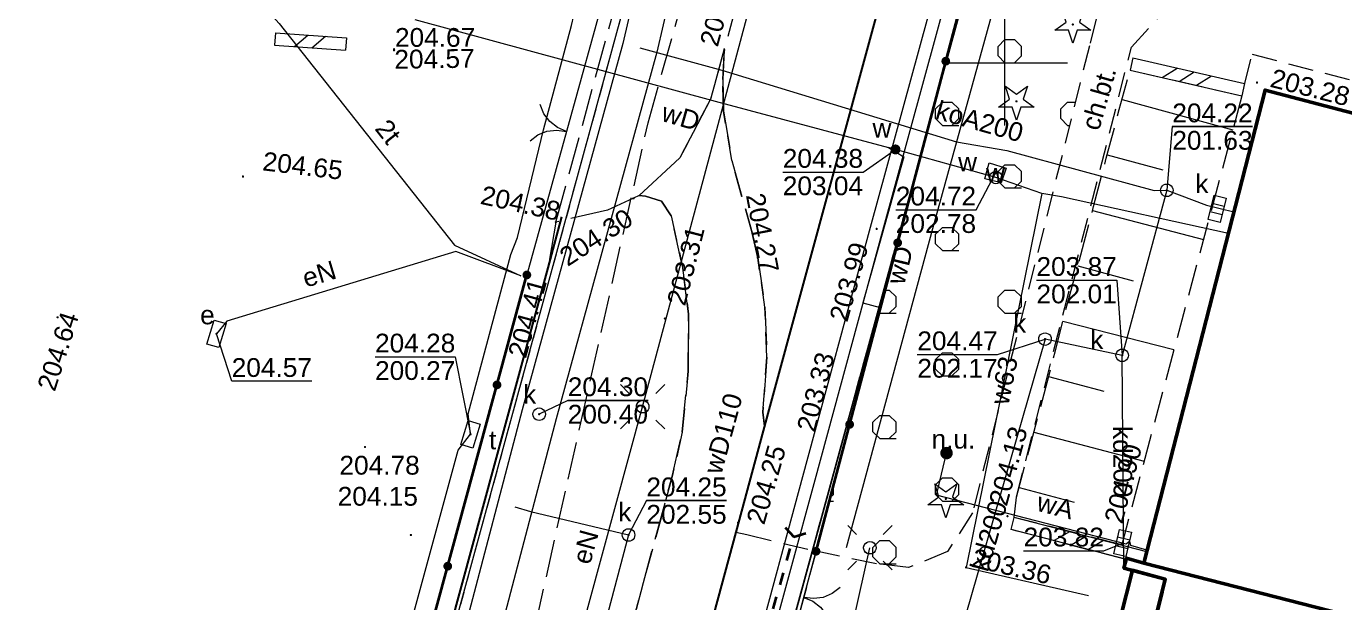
# Model space of a CAD drawing. Extents: x 0 to 7423283, y 0 to 5548300.
# Drawn here: x 7422210.9 to 7422263.6, y 5548228.4 to 5548251.5 of the extents above; entities that cross this region are included whole.
import ezdxf
from ezdxf.enums import TextEntityAlignment as Align

# ---------------------------------------------------------------- set-up
doc = ezdxf.new("R2010")
doc.units = 0
doc.header["$PDSIZE"] = 0.75
for name, pattern in [('PRZER0_8-0_8', [1.6, 0.8, -0.8]), ('PRZER1-1', [2, 1, -1]), ('PRZER2-1', [3, 2, -1]), ('PRZER2_5-1', [3.5, 2.5, -1]), ('PRZER3-1', [4, 3, -1]), ('PRZER4-1', [5, 4, -1])]:
    doc.linetypes.add(name, pattern=pattern)
doc.layers.get('0').update_dxf_attribs({"linetype": 'CONTINUOUS', "lineweight": 13})
for name, color, linetype, lineweight in [('BUBZ02', 7, 'PRZER2_5-1', 18), ('BUIB02_01', 7, 'CONTINUOUS', 18), ('BUIB05_01', 7, 'PRZER1-1', 35), ('EGBC03', 7, 'CONTINUOUS', 18), ('EGBN11', 7, 'PRZER4-1', 50), ('GELULI', 7, 'PRZER3-1', 18), ('GSLKOC', 7, 'CONTINUOUS', 18), ('KTCR02', 7, 'PRZER2-1', 18), ('KTCR02_O', 7, 'PRZER2-1', 18), ('KTCR04', 7, 'PRZER2-1', 18), ('KTJZ01', 7, 'PRZER3-1', 18), ('KTKR01', 7, 'CONTINUOUS', 25), ('KTOK02', 7, 'CONTINUOUS', 18), ('KTOK05_01', 7, 'CONTINUOUS', 35), ('KTPL01', 7, 'PRZER3-1', 18), ('RTPW02', 7, 'CONTINUOUS', 13), ('RTPW02_O', 7, 'CONTINUOUS', 13), ('SUSM', 7, 'CONTINUOUS', 18)]:
    doc.layers.add(name, color=color, linetype=linetype, lineweight=lineweight)
for name, color, linetype, lineweight, true_color in [('BUUD02_01', 7, 'CONTINUOUS', 18, 0x0a0909), ('EGBB01', 7, 'CONTINUOUS', 50, 0x0a0909), ('EGBD03', 7, 'CONTINUOUS', 18, 0x008000), ('EGBU01', 7, 'PRZER1-1', 18, 0x008000), ('OBOP01', 7, 'CONTINUOUS', 18, 0x008000), ('OBOP05_02', 7, 'CONTINUOUS', 18, 0x0a0909), ('PTRW02_01', 7, 'CONTINUOUS', 18, 0x0a0909), ('PTTL05', 7, 'CONTINUOUS', 18, 0x0a0909), ('SUPE04', 1, 'CONTINUOUS', 18, 0xff0000), ('SUPE04_O', 1, 'CONTINUOUS', 18, 0xff0000), ('SUPK01', 7, 'CONTINUOUS', 18, 0x803300), ('SUPK01_O', 7, 'CONTINUOUS', 18, 0x803300), ('SUPK03', 7, 'CONTINUOUS', 18, 0x803300), ('SUPK03_O', 7, 'CONTINUOUS', 18, 0x803300), ('SUPT01', 7, 'CONTINUOUS', 18, 0xff9100), ('SUPT01_O', 7, 'CONTINUOUS', 18, 0xff9100), ('SUPW03', 5, 'CONTINUOUS', 18, 0x0000ff), ('SUPW03_O', 5, 'CONTINUOUS', 18, 0x0000ff), ('SUUS05', 7, 'CONTINUOUS', 18, 0x0a0909), ('SUUS15', 7, 'CONTINUOUS', 18, 0xff9100), ('SUUS15_18', 5, 'PRZER0_8-0_8', 18, 0x0000ff), ('SUUS15_18_O', 5, 'PRZER0_8-0_8', 18, 0x0000ff), ('SUUS15_O', 7, 'CONTINUOUS', 18, 0xff9100), ('SUUS22', 7, 'CONTINUOUS', 18, 0x0a0909), ('SUUS22_O', 7, 'CONTINUOUS', 18, 0x0a0909), ('SUXX_01', 7, 'CONTINUOUS', 18, 0x0a0909)]:
    doc.layers.add(name, color=color, linetype=linetype, lineweight=lineweight, true_color=true_color)
for name, color, linetype, true_color in [('GUPWUB', 7, 'CONTINUOUS', 0x0a0909), ('SUPS01_02', 7, 'CONTINUOUS', 0xd200d2), ('SUPS01_02_O', 7, 'CONTINUOUS', 0xd200d2), ('SUPS01_03', 1, 'CONTINUOUS', 0xff0000), ('SUPS01_03_O', 1, 'CONTINUOUS', 0xff0000), ('SUPS01_05', 7, 'CONTINUOUS', 0x803300), ('SUPS01_05_O', 7, 'CONTINUOUS', 0x803300), ('SUPS01_07', 7, 'CONTINUOUS', 0xff9100), ('SUPS01_07_O', 7, 'CONTINUOUS', 0xff9100), ('SUPS01_08', 5, 'CONTINUOUS', 0x0000ff), ('SUPS01_08_O', 5, 'CONTINUOUS', 0x0000ff), ('SUUS25', 7, 'CONTINUOUS', 0x0a0909), ('SUUS25_O', 7, 'CONTINUOUS', 0x0a0909), ('SUUS30_01', 7, 'CONTINUOUS', 0x0a0909), ('SUUS30_01_O', 7, 'CONTINUOUS', 0x0a0909)]:
    doc.layers.add(name, color=color, linetype=linetype, true_color=true_color)
doc.styles.add('GEO-INFO', font='Arial')

# ---------------------------------------------------------------- blocks, each defined once
blk = doc.blocks.new('KOLO')
blk.add_hatch(color=0).paths.add_polyline_path([(0, 0.5), (-0.12941, 0.482963), (-0.25, 0.433013), (-0.353553, 0.353553), (-0.433013, 0.25), (-0.482963, 0.12941), (-0.5, 0), (-0.482963, -0.12941), (-0.433013, -0.25), (-0.353553, -0.353553), (-0.25, -0.433013), (-0.12941, -0.482963), (0, -0.5), (0.12941, -0.482963), (0.25, -0.433013), (0.353553, -0.353553), (0.433013, -0.25), (0.482963, -0.12941), (0.5, 0), (0.482963, 0.12941), (0.433013, 0.25), (0.353553, 0.353553), (0.25, 0.433013), (0.12941, 0.482963)])
blk = doc.blocks.new('OKRAG_PELNY')
at = {"color": 0}
blk.add_lwpolyline([(0.5, 0), (0.482963, -0.12941), (0.433013, -0.25), (0.353553, -0.353553), (0.25, -0.433013), (0.12941, -0.482963), (0, -0.5), (-0.12941, -0.482963), (-0.25, -0.433013), (-0.353553, -0.353553), (-0.433013, -0.25), (-0.482963, -0.12941), (-0.5, 0), (-0.482963, 0.12941), (-0.433013, 0.25), (-0.353553, 0.353553), (-0.25, 0.433013), (-0.12941, 0.482963), (0, 0.5), (0.12941, 0.482963), (0.25, 0.433013), (0.353553, 0.353553), (0.433013, 0.25), (0.482963, 0.12941)], close=True, dxfattribs=at)
blk = doc.blocks.new('SUSM01_01')
at = {"color": 0}
for points in [[(-0.353553, 0.353553), (-0.212132, 0.212132)], [(0.353553, 0.353553), (0.212132, 0.212132)], [(-0.353553, -0.353553), (-0.212132, -0.212132)], [(0.353553, -0.353553), (0.212132, -0.212132)]]:
    blk.add_lwpolyline(points, dxfattribs=at)
blk.add_lwpolyline([(0.1, 0), (0.093969, -0.034202), (0.076604, -0.064279), (0.05, -0.086603), (0.025882, -0.096593), (0, -0.1), (-0.025882, -0.096593), (-0.05, -0.086603), (-0.073305, -0.068017), (-0.090097, -0.043388), (-0.098883, -0.014904), (-0.098883, 0.014904), (-0.090097, 0.043388), (-0.073305, 0.068017), (-0.05, 0.086603), (-0.022252, 0.097493), (0.007473, 0.09972), (0.036534, 0.093087), (0.062349, 0.078183), (0.082624, 0.056332), (0.095557, 0.029476)], close=True, dxfattribs=at)
blk = doc.blocks.new('POINT')
at = {"color": 0}
blk.add_point((0, 0), dxfattribs=at)
blk = doc.blocks.new('SPDIP')
blk.add_hatch(color=0).paths.add_polyline_path([(-0.09, 0), (-0.085595, -0.027812), (-0.072812, -0.052901), (-0.052901, -0.072812), (-0.027812, -0.085595), (0, -0.09), (0.027812, -0.085595), (0.052901, -0.072812), (0.072812, -0.052901), (0.085595, -0.027812), (0.09, 0), (0.085595, 0.027812), (0.072812, 0.052901), (0.052901, 0.072812), (0.027812, 0.085595), (0, 0.09), (-0.027812, 0.085595), (-0.052901, 0.072812), (-0.072812, 0.052901), (-0.085595, 0.027812)])
at = {"color": 0}
blk.add_lwpolyline([(0.177062, -0.544942), (-0.463555, -1.426676), (-0.463555, -0.336792), (-1.500096, 0), (-0.463555, 0.336792), (-0.463555, 1.426676), (0.177062, 0.544942), (1.213603, 0.881734), (0.572986, 0), (1.213603, -0.881734)], close=True, dxfattribs=at)
blk = doc.blocks.new('PROSTOKAT2-1_PELNY')
at = {"color": 0}
blk.add_lwpolyline([(1, 0.5), (1, -0.5), (-1, -0.5), (-1, 0.5)], close=True, dxfattribs=at)
blk = doc.blocks.new('SUUS05')
at = {"color": 0}
blk.add_lwpolyline([(0.5, -0.25), (-0.5, -0.25), (-0.5, 0.25), (0.5, 0.25)], close=True, dxfattribs=at)
for points in [[(-0.175, -0.25), (-0.175, 0.25)], [(0.175, -0.25), (0.175, 0.25)]]:
    blk.add_lwpolyline(points, dxfattribs=at)
blk = doc.blocks.new('PION_C')
at = {"color": 0}
blk.add_lwpolyline([(0, 0.5), (0, -0.5)], dxfattribs=at)
blk = doc.blocks.new('BUIB02_01')
at = {"color": 0}
for points in [[(-1.205, -0.5), (-0.205, 0.5)], [(0.205, -0.5), (1.205, 0.5)]]:
    blk.add_lwpolyline(points, dxfattribs=at)
blk = doc.blocks.new('SLBRA')
at = {"color": 0}
for points in [[(0, 0), (-0.068148, -0.517638), (-0.267949, -1), (-0.585786, -1.414214), (-1, -1.732051)], [(1, -1.732051), (0.585786, -1.414214), (0.267949, -1), (0.068148, -0.517638), (0, 0)]]:
    blk.add_lwpolyline(points, dxfattribs=at)
blk = doc.blocks.new('BUUD02_01')
at = {"color": 0}
for points in [[(-1.91, -0.5), (-0.91, 0.5)], [(-0.5, -0.5), (0.5, 0.5)], [(0.91, -0.5), (1.91, 0.5)]]:
    blk.add_lwpolyline(points, dxfattribs=at)
blk = doc.blocks.new('BUIB05_01_2')
at = {"color": 0}
blk.add_lwpolyline([(0.527108, 0.849799), (0, 0), (0.526779, -0.850003)], dxfattribs=at)

msp = doc.modelspace()

# ---------------------------------------------------------------- hatches: boundary and pattern name
at = {"layer": 'PTTL05', "linetype": 'Continuous', "lineweight": 18, "true_color": 0x0a0909}
h = msp.add_hatch(dxfattribs=at)
h.set_pattern_fill('PTTL05', color=18, scale=0.5, style=0)
h.set_pattern_definition([(0, (7420000, 5550000), (2.5, 2.5), [0.6531, -4.3469]), (0, (7420000, 5550000.9237), (2.5, 2.5), [0.3827, -4.6173]), (90, (7419999.7294, 5550000.2706), (-2.5, 2.5), [0.3827, -4.6173]), (90, (7420000.653, 5550000.2706), (-2.5, 2.5), [0.3827, -4.6173]), (45, (7419999.7294, 5550000.653), (-2.5, 2.5), [0.3827, -3.152834]), (45, (7420000.3827, 5550000), (-2.5, 2.5), [0.3827, -3.152834]), (135, (7420000, 5550000), (-2.5, -2.5), [0.3827, -3.152834]), (135, (7420000.653, 5550000.653), (-2.5, -2.5), [0.3827, -3.152834])])
h.paths.add_polyline_path([(7422290.06, 5548268.99), (7422289.99, 5548268.81), (7422269.75, 5548274.47), (7422255.54, 5548278.44), (7422254.8, 5548276.57), (7422250.3, 5548260.11), (7422242.46, 5548230.5), (7422244.87, 5548230), (7422246.15, 5548229.85), (7422247.71, 5548230.49), (7422248.71, 5548232.04), (7422253.37, 5548250.67), (7422253.64, 5548251.75), (7422257.44, 5548255.51), (7422268.88, 5548254.19), (7422269.26, 5548255.54), (7422273.13, 5548254.472), (7422285.78, 5548259.46), (7422287.59, 5548260.72), (7422288.32, 5548262.01), (7422290.41, 5548267.58), (7422290.59, 5548268.45), (7422290.64, 5548268.77)], flags=0)

# ---------------------------------------------------------------- linework, layer by layer
at = {"color": 7, "linetype": 'Continuous', "lineweight": 13, "elevation": 100, "flags": 128}
for points in [[(7422250, 5548247.5), (7422250, 5548252.5)], [(7422247.5, 5548250), (7422252.5, 5548250)]]:
    msp.add_lwpolyline(points, dxfattribs=at)
at = {"layer": 'BUBZ02', "color": 7, "linetype": 'PRZER2_5-1', "lineweight": 18, "ltscale": 0.5, "elevation": 10.14}
for points in [[(7422254.994, 5548249.706), (7422259.46, 5548248.68), (7422254.66, 5548230.76), (7422250.373, 5548231.852)], [(7422250.373, 5548231.852), (7422250.46, 5548232.66), (7422250.98, 5548234.59), (7422251.495, 5548236.529), (7422252.002, 5548238.459), (7422252.498, 5548240.393), (7422253.03, 5548242.33), (7422253.54, 5548244.26), (7422254.047, 5548246.191), (7422254.563, 5548248.129), (7422254.994, 5548249.706)]]:
    msp.add_lwpolyline(points, dxfattribs=at)
at = {"layer": 'BUBZ02', "color": 7, "linetype": 'Continuous', "lineweight": 18, "elevation": 10.14, "flags": 128}
for points in [[(7422254.673, 5548248.531), (7422259.096, 5548247.322)], [(7422254.081, 5548246.321), (7422256.297, 5548245.731)], [(7422253.5, 5548244.108), (7422257.922, 5548242.94)], [(7422252.911, 5548241.897), (7422255.115, 5548241.292)], [(7422252.317, 5548239.688), (7422256.747, 5548238.553)], [(7422251.743, 5548237.473), (7422253.946, 5548236.895)], [(7422251.159, 5548235.261), (7422255.553, 5548234.093)], [(7422250.566, 5548233.052), (7422252.761, 5548232.46)]]:
    msp.add_lwpolyline(points, dxfattribs=at)
at = {"layer": 'BUIB02_01', "color": 7, "linetype": 'Continuous', "lineweight": 18, "elevation": 10.18}
for points in [[(7422220.888, 5548251.199), (7422223.718, 5548250.999)], [(7422220.852, 5548250.701), (7422223.682, 5548250.501)]]:
    msp.add_lwpolyline(points, dxfattribs=at)
at = {"layer": 'BUIB05_01', "color": 7, "linetype": 'PRZER1-1', "lineweight": 35, "ltscale": 0.5, "elevation": 10.18}
msp.add_lwpolyline([(7422240.2, 5548226.28), (7422241.57, 5548231.08)], dxfattribs=at)
at = {"layer": 'BUUD02_01', "color": 18, "linetype": 'Continuous', "lineweight": 18, "true_color": 0x0a0909, "elevation": 10.22}
for points in [[(7422255.106, 5548250.194), (7422259.566, 5548249.174)], [(7422254.994, 5548249.706), (7422259.454, 5548248.686)], [(7422255.657, 5548230.483), (7422250.373, 5548231.852)], [(7422255.532, 5548229.999), (7422250.247, 5548231.368)]]:
    msp.add_lwpolyline(points, dxfattribs=at)
at = {"layer": 'EGBB01', "color": 18, "linetype": 'Continuous', "lineweight": 50, "true_color": 0x0a0909, "elevation": 10.26}
for points in [[(7422266.83, 5548247.22), (7422260.38, 5548248.91), (7422255.54, 5548230.03), (7422269.24, 5548226.51)], [(7422269.24, 5548226.51), (7422255.54, 5548230.03), (7422254.85, 5548230.22), (7422254.75, 5548229.83), (7422256.4, 5548229.38), (7422254.58, 5548222.09), (7422252.92, 5548222.52), (7422252.82, 5548222.13), (7422253.43, 5548221.99), (7422247.8, 5548200.22), (7422261.45, 5548196.79), (7422261.25, 5548196.04), (7422294.91, 5548187.38)]]:
    msp.add_lwpolyline(points, dxfattribs=at)
at = {"layer": 'EGBC03', "color": 7, "linetype": 'Continuous', "lineweight": 18, "elevation": 10.26}
for points in [[(7422266.83, 5548247.22), (7422260.38, 5548248.91), (7422255.54, 5548230.03), (7422269.24, 5548226.51)], [(7422269.24, 5548226.51), (7422255.54, 5548230.03), (7422254.85, 5548230.22), (7422254.75, 5548229.83), (7422256.4, 5548229.38), (7422254.58, 5548222.09), (7422252.92, 5548222.52), (7422252.82, 5548222.13), (7422253.43, 5548221.99), (7422247.8, 5548200.22), (7422261.45, 5548196.79), (7422266.35, 5548214.65)]]:
    msp.add_lwpolyline(points, dxfattribs=at)
at = {"layer": 'EGBD03', "color": 96, "linetype": 'Continuous', "lineweight": 18, "true_color": 0x008000, "elevation": 10.3}
for points in [[(7422242.86, 5548281.77), (7422235.25, 5548253.94), (7422118.87, 5547827.8), (7422117.91, 5547824.68), (7422111.51, 5547801.23), (7422124.29, 5547798.44), (7422126.26, 5547805.84), (7422129.27, 5547817.04), (7422133, 5547830.19), (7422141.62, 5547861.86), (7422158.84, 5547924.97), (7422167.47, 5547956.53), (7422176.11, 5547988.16), (7422184.85, 5548019.75), (7422194.39, 5548053.5), (7422202.12, 5548083.12), (7422210.82, 5548114.83), (7422219.37, 5548146.4), (7422228, 5548178.12), (7422232.19, 5548193.55), (7422240.39, 5548223.47), (7422248.49, 5548253.1), (7422255.35, 5548278.49)], [(7422255.35, 5548278.49), (7422248.49, 5548253.1), (7422240.39, 5548223.47), (7422232.19, 5548193.55), (7422247.5, 5548189.15), (7422282.6, 5548180.41), (7422301.87, 5548175.57), (7422312.62, 5548173.61), (7422317.43, 5548172.74), (7422345.7, 5548248.35), (7422295.99, 5548267.06), (7422289.86, 5548268.36), (7422265.15, 5548275.67)]]:
    msp.add_lwpolyline(points, close=True, dxfattribs=at)
at = {"layer": 'EGBN11', "color": 7, "linetype": 'PRZER4-1', "lineweight": 50, "ltscale": 0.5, "elevation": 10.26}
msp.add_lwpolyline([(7422256.4, 5548229.38), (7422255.09, 5548229.74), (7422253.22, 5548222.44), (7422254.58, 5548222.09)], close=True, dxfattribs=at)
at = {"layer": 'EGBU01', "color": 7, "linetype": 'Continuous', "lineweight": 18, "elevation": 10.17}
for points in [[(7422124.29, 5547798.44), (7422126.26, 5547805.84), (7422129.27, 5547817.04), (7422133, 5547830.19), (7422141.62, 5547861.86), (7422158.84, 5547924.97), (7422167.47, 5547956.53), (7422176.11, 5547988.16), (7422184.85, 5548019.75), (7422194.39, 5548053.5), (7422202.12, 5548083.12), (7422210.82, 5548114.83), (7422219.37, 5548146.4), (7422228, 5548178.12), (7422232.19, 5548193.55), (7422240.39, 5548223.47), (7422248.49, 5548253.1), (7422255.35, 5548278.49), (7422242.86, 5548281.77), (7422235.25, 5548253.94), (7422118.87, 5547827.8), (7422117.91, 5547824.68), (7422111.51, 5547801.23)], [(7422337.27, 5548225.81), (7422345.7, 5548248.35), (7422295.99, 5548267.06), (7422289.86, 5548268.36), (7422265.15, 5548275.67), (7422255.35, 5548278.49), (7422248.49, 5548253.1), (7422240.39, 5548223.47), (7422232.19, 5548193.55), (7422247.5, 5548189.15), (7422282.6, 5548180.41), (7422301.87, 5548175.57), (7422312.62, 5548173.61), (7422317.43, 5548172.74)]]:
    msp.add_lwpolyline(points, close=True, dxfattribs=at)
at = {"layer": 'EGBU01', "color": 96, "linetype": 'PRZER1-1', "lineweight": 18, "ltscale": 0.5, "true_color": 0x008000, "elevation": 10.18}
for points in [[(7422124.29, 5547798.44), (7422126.26, 5547805.84), (7422129.27, 5547817.04), (7422133, 5547830.19), (7422141.62, 5547861.86), (7422158.84, 5547924.97), (7422167.47, 5547956.53), (7422176.11, 5547988.16), (7422184.85, 5548019.75), (7422194.39, 5548053.5), (7422202.12, 5548083.12), (7422210.82, 5548114.83), (7422219.37, 5548146.4), (7422228, 5548178.12), (7422232.19, 5548193.55), (7422240.39, 5548223.47), (7422248.49, 5548253.1), (7422255.35, 5548278.49), (7422242.86, 5548281.77), (7422235.25, 5548253.94), (7422118.87, 5547827.8), (7422117.91, 5547824.68), (7422111.51, 5547801.23)], [(7422337.27, 5548225.81), (7422345.7, 5548248.35), (7422295.99, 5548267.06), (7422289.86, 5548268.36), (7422265.15, 5548275.67), (7422255.35, 5548278.49), (7422248.49, 5548253.1), (7422240.39, 5548223.47), (7422232.19, 5548193.55), (7422247.5, 5548189.15), (7422282.6, 5548180.41), (7422301.87, 5548175.57), (7422312.62, 5548173.61), (7422317.43, 5548172.74)]]:
    msp.add_lwpolyline(points, close=True, dxfattribs=at)
at = {"layer": 'GELULI', "color": 7, "linetype": 'PRZER3-1', "lineweight": 18, "ltscale": 0.5, "elevation": 9.98}
msp.add_lwpolyline([(7422110.71, 5547781.9), (7422183.49, 5548046.2), (7422229.51, 5548219.72), (7422235.76, 5548247.6), (7422245.89, 5548283.76), (7422250.3, 5548295.64)], dxfattribs=at)
at = {"layer": 'GSLKOC', "color": 7, "linetype": 'PRZER2-1', "lineweight": 18, "ltscale": 0.5, "elevation": 10.18}
msp.add_lwpolyline([(7422259.57, 5548249.17), (7422259.87, 5548250.34), (7422267.14, 5548248.45)], dxfattribs=at)
at = {"layer": 'KTCR02', "color": 7, "linetype": 'PRZER2-1', "lineweight": 18, "ltscale": 0.5, "elevation": 10.18}
for points in [[(7422255.859, 5548227.211), (7422256.4, 5548229.38), (7422254.75, 5548229.83), (7422254.836, 5548230.165), (7422250.247, 5548231.368), (7422250.373, 5548231.852), (7422250.46, 5548232.66), (7422255.05, 5548250.63), (7422257.97, 5548253.82)], [(7422253.64, 5548251.75), (7422253.37, 5548250.67), (7422248.71, 5548232.04), (7422247.71, 5548230.49), (7422246.15, 5548229.85), (7422244.87, 5548230), (7422242.46, 5548230.5), (7422241.48, 5548226.82)]]:
    msp.add_lwpolyline(points, dxfattribs=at)
msp.add_lwpolyline([(7422239.7, 5548231.17), (7422242.46, 5548230.5), (7422241.48, 5548226.82), (7422238.38, 5548227.48), (7422238.253, 5548227.519), (7422239.264, 5548231.269)], close=True, dxfattribs=at)
at = {"layer": 'KTCR04', "color": 7, "linetype": 'PRZER2-1', "lineweight": 18, "ltscale": 0.5, "elevation": 10.18}
msp.add_lwpolyline([(7422238.253, 5548227.519), (7422239.264, 5548231.269), (7422240.402, 5548235.491), (7422240.34, 5548236.05), (7422240.5, 5548238.25), (7422240.42, 5548240.24), (7422240.14, 5548242.22), (7422239.91, 5548243.21), (7422239.1, 5548246.1), (7422238.77, 5548248.07), (7422238.74, 5548249.33), (7422238.8, 5548250.52), (7422238.8, 5548250.56), (7422238.25, 5548248.55), (7422237.03, 5548246.21), (7422235.4, 5548244.7), (7422235.65, 5548244.68), (7422236.3, 5548244.47), (7422236.68, 5548243.89), (7422237.12, 5548241.91), (7422237.37, 5548239.97), (7422237.36, 5548237.69), (7422237.12, 5548235.25), (7422236.72, 5548233.48), (7422233.42, 5548221.33)], dxfattribs=at)
at = {"layer": 'KTJZ01', "color": 7, "linetype": 'PRZER3-1', "lineweight": 18, "ltscale": 0.5, "elevation": 10.18}
for points in [[(7422241.96, 5548262.15), (7422238.8, 5548250.56), (7422238.25, 5548248.55), (7422237.03, 5548246.21), (7422235.4, 5548244.7), (7422235.176, 5548244.589), (7422234.14, 5548244.12), (7422232.08, 5548243.64), (7422234.79, 5548253.55)], [(7422222.33, 5548180.53), (7422226.52, 5548195.91), (7422227.37, 5548199.04), (7422230.73, 5548211.45), (7422233.42, 5548221.33), (7422236.72, 5548233.48), (7422237.12, 5548235.25), (7422237.36, 5548237.69), (7422237.37, 5548239.97), (7422237.12, 5548241.91), (7422236.68, 5548243.89), (7422236.3, 5548244.47), (7422235.65, 5548244.68), (7422235.4, 5548244.7), (7422235.176, 5548244.589), (7422234.14, 5548244.12), (7422232.08, 5548243.64), (7422231.76, 5548241.81), (7422226.57, 5548222.73), (7422224.02, 5548213.32), (7422220.65, 5548200.96), (7422219.74, 5548197.61), (7422215.57, 5548182.25)]]:
    msp.add_lwpolyline(points, dxfattribs=at)
at = {"layer": 'KTKR01', "color": 7, "linetype": 'Continuous', "lineweight": 25, "elevation": 10.18}
for points in [[(7422255.54, 5548278.44), (7422254.37, 5548278.76), (7422251.85, 5548277.47), (7422247.23, 5548260.57), (7422240.58, 5548236.15), (7422239.264, 5548231.269), (7422238.253, 5548227.519), (7422233.78, 5548211.2), (7422234.17, 5548211.06), (7422233.98, 5548210.49), (7422233.58, 5548210.6), (7422233.313, 5548209.432), (7422230.39, 5548198.66), (7422229.25, 5548194.43), (7422228.13, 5548190.05), (7422227.03, 5548186.04), (7422224.7, 5548177.47), (7422220.71, 5548163.09), (7422214.57, 5548140.54), (7422212.77, 5548133.9), (7422209.5, 5548121.89)], [(7422232.3, 5548243.85), (7422231.76, 5548241.81), (7422226.57, 5548222.73), (7422224.02, 5548213.32), (7422220.65, 5548200.96), (7422219.74, 5548197.61), (7422215.57, 5548182.25), (7422211.06, 5548165.58), (7422203.98, 5548140.32), (7422203.52, 5548138.52)]]:
    msp.add_lwpolyline(points, dxfattribs=at)
at = {"layer": 'KTOK02', "color": 7, "linetype": 'Continuous', "lineweight": 18, "elevation": 10.18}
for points in [[(7422234.08, 5548252.99), (7422230.92, 5548241.53)], [(7422241.48, 5548226.82), (7422242.46, 5548230.5)]]:
    msp.add_lwpolyline(points, dxfattribs=at)
at = {"layer": 'KTOK05_01', "color": 7, "linetype": 'Continuous', "lineweight": 35, "elevation": 10.18}
for points in [[(7422242.46, 5548230.5), (7422250.3, 5548260.11), (7422254.8, 5548276.57), (7422255.54, 5548278.44), (7422269.75, 5548274.47), (7422289.99, 5548268.81)], [(7422208.79, 5548160.4), (7422214.1, 5548179.68), (7422220.73, 5548204.1), (7422226.05, 5548223.6), (7422230.92, 5548241.53)]]:
    msp.add_lwpolyline(points, dxfattribs=at)
at = {"layer": 'KTPL01', "color": 7, "linetype": 'PRZER3-1', "lineweight": 18, "ltscale": 0.5, "elevation": 10.18}
msp.add_lwpolyline([(7422238.8, 5548250.52), (7422238.74, 5548249.33), (7422238.77, 5548248.07), (7422239.1, 5548246.1), (7422239.91, 5548243.21), (7422240.14, 5548242.22), (7422240.42, 5548240.24), (7422240.5, 5548238.25), (7422240.34, 5548236.05), (7422240.402, 5548235.491), (7422240.58, 5548236.15), (7422247.23, 5548260.57), (7422251.85, 5548277.47), (7422254.26, 5548285.86), (7422252.92, 5548285.78), (7422251.56, 5548285.43), (7422250.19, 5548284.85), (7422248.88, 5548283.86), (7422247.81, 5548282.51), (7422246.94, 5548280.54), (7422241.96, 5548262.15), (7422238.8, 5548250.56)], close=True, dxfattribs=at)
at = {"layer": 'OBOP05_02', "color": 18, "linetype": 'Continuous', "lineweight": 18, "true_color": 0x0a0909, "elevation": 10.1}
msp.add_lwpolyline([(7422261.3, 5548275.85), (7422256.51, 5548276.97), (7422253.38, 5548266.08), (7422247.11, 5548243.37), (7422243.66, 5548230.639)], dxfattribs=at)
at = {"layer": 'PTRW02_01', "color": 18, "linetype": 'Continuous', "lineweight": 18, "true_color": 0x0a0909, "elevation": 10.06}
for points in [[(7422230.998, 5548193.204), (7422233.639, 5548203.095), (7422237.379, 5548216.736), (7422239.999, 5548226.346), (7422241.939, 5548233.486), (7422244.639, 5548243.436), (7422253.799, 5548276.946)], [(7422231.482, 5548193.076), (7422234.121, 5548202.965), (7422237.861, 5548216.604), (7422240.481, 5548226.214), (7422242.421, 5548233.354), (7422245.121, 5548243.304), (7422254.281, 5548276.814)]]:
    msp.add_lwpolyline(points, dxfattribs=at)
at = {"layer": 'PTTL05', "color": 18, "linetype": 'PRZER2-1', "lineweight": 18, "ltscale": 0.5, "true_color": 0x0a0909, "elevation": 10.06}
msp.add_lwpolyline([(7422255.54, 5548278.44), (7422269.75, 5548274.47), (7422289.99, 5548268.81), (7422290.06, 5548268.99), (7422290.64, 5548268.77), (7422290.59, 5548268.45), (7422290.41, 5548267.58), (7422288.32, 5548262.01), (7422287.59, 5548260.72), (7422285.78, 5548259.46), (7422273.13, 5548254.472), (7422269.26, 5548255.54), (7422268.88, 5548254.19), (7422257.44, 5548255.51), (7422253.64, 5548251.75), (7422253.37, 5548250.67), (7422248.71, 5548232.04), (7422247.71, 5548230.49), (7422246.15, 5548229.85), (7422244.87, 5548230), (7422242.46, 5548230.5), (7422250.3, 5548260.11), (7422254.8, 5548276.57)], close=True, dxfattribs=at)
at = {"layer": 'SUPE04', "color": 1, "linetype": 'Continuous', "lineweight": 18, "true_color": 0xff0000, "elevation": 10.18}
for points in [[(7422235.54, 5548236.27), (7422241.63, 5548259.02)], [(7422230.68, 5548241.5), (7422228.09, 5548242.46), (7422218.94, 5548239.69), (7422218.53, 5548239.18)], [(7422230.7, 5548218.52), (7422235.54, 5548236.27)], [(7422251.63, 5548215.03), (7422244.94, 5548216.49), (7422245.24, 5548217.3), (7422246.49, 5548222.43), (7422243.31, 5548224.81), (7422244.61, 5548230.64)]]:
    msp.add_lwpolyline(points, dxfattribs=at)
at = {"layer": 'SUPK01', "color": 36, "linetype": 'Continuous', "lineweight": 18, "true_color": 0x803300, "elevation": 10.18}
for points in [[(7422256.46, 5548244.91), (7422254.68, 5548238.32), (7422251.6, 5548238.97), (7422247.08, 5548223.26), (7422245.88, 5548218.74), (7422245.68, 5548217.94), (7422240.53, 5548211.08), (7422239.07, 5548204.86)], [(7422254.75, 5548229.83), (7422254.68, 5548238.32)], [(7422230.44, 5548232.27), (7422231.07, 5548232.09), (7422234.98, 5548231.15), (7422229.97, 5548212.25), (7422233.92, 5548210.78)]]:
    msp.add_lwpolyline(points, dxfattribs=at)
at = {"layer": 'SUPK03', "color": 36, "linetype": 'Continuous', "lineweight": 18, "true_color": 0x803300, "elevation": 10.18}
for points in [[(7422246.292, 5548298.065), (7422241.14, 5548278.097), (7422236.048, 5548256.349), (7422234.751, 5548250.772), (7422230.734, 5548236.152), (7422224.263, 5548211.548), (7422216.283, 5548181.297), (7422207.711, 5548148.32), (7422205.731, 5548140.139), (7422203.209, 5548130.212), (7422202.408, 5548126.579), (7422201.733, 5548123.827), (7422198.604, 5548112.511), (7422191.462, 5548085.004), (7422178.862, 5548035.476), (7422171.244, 5548006.723), (7422168.863, 5547998.11), (7422166.213, 5547987.726), (7422160.363, 5547965.678), (7422152.372, 5547934.864), (7422141.211, 5547890.999), (7422127.621, 5547835.38), (7422121.72, 5547812.367), (7422117.668, 5547795.07)], [(7422247.648, 5548297.715), (7422242.5, 5548277.763), (7422237.412, 5548256.031), (7422236.109, 5548250.428), (7422232.086, 5548235.788), (7422225.617, 5548211.192), (7422217.637, 5548180.943), (7422209.069, 5548147.98), (7422207.089, 5548139.801), (7422204.571, 5548129.888), (7422203.772, 5548126.261), (7422203.087, 5548123.473), (7422199.956, 5548112.149), (7422192.818, 5548084.656), (7422180.218, 5548035.124), (7422172.596, 5548006.357), (7422170.217, 5547997.75), (7422167.567, 5547987.374), (7422161.717, 5547965.322), (7422153.728, 5547934.516), (7422142.569, 5547890.661), (7422128.979, 5547835.04), (7422123.08, 5547812.033), (7422119.032, 5547794.75)], [(7422235.43, 5548250.6), (7422238.7, 5548249.71), (7422248.07, 5548246.84), (7422250.08, 5548246.5), (7422255.96, 5548244.9), (7422256.46, 5548244.91), (7422258.04, 5548244.32), (7422259.14, 5548244.05)]]:
    msp.add_lwpolyline(points, dxfattribs=at)
at = {"layer": 'SUPS01_03_O', "color": 1, "linetype": 'Continuous', "lineweight": 9, "true_color": 0xff0000, "elevation": 10.8, "flags": 128}
msp.add_lwpolyline([(7422222.343, 5548237.287), (7422219.14, 5548237.287), (7422218.53, 5548239.18)], dxfattribs=at)
at = {"layer": 'SUPS01_05_O', "color": 36, "linetype": 'Continuous', "lineweight": 9, "true_color": 0x803300, "elevation": 10.8, "flags": 128}
for points in [[(7422259.883, 5548247.452), (7422256.68, 5548247.453), (7422256.46, 5548244.91)], [(7422256.68, 5548247.453), (7422259.883, 5548247.452)], [(7422251.26, 5548241.321), (7422254.464, 5548241.321), (7422254.68, 5548238.32)], [(7422251.26, 5548241.321), (7422254.464, 5548241.321)], [(7422246.504, 5548238.353), (7422249.707, 5548238.353), (7422251.6, 5548238.97)], [(7422246.504, 5548238.353), (7422249.707, 5548238.353)], [(7422235.755, 5548236.52), (7422232.552, 5548236.52), (7422231.41, 5548235.97)], [(7422232.552, 5548236.52), (7422235.755, 5548236.52)], [(7422238.893, 5548232.522), (7422235.69, 5548232.522), (7422234.98, 5548231.15)], [(7422235.69, 5548232.522), (7422238.893, 5548232.522)], [(7422250.744, 5548230.521), (7422253.947, 5548230.521), (7422254.7, 5548230.83)]]:
    msp.add_lwpolyline(points, dxfattribs=at)
at = {"layer": 'SUPS01_07_O', "color": 30, "linetype": 'Continuous', "lineweight": 9, "true_color": 0xff9100, "elevation": 10.8, "flags": 128}
for points in [[(7422224.86, 5548238.263), (7422228.063, 5548238.262), (7422228.67, 5548235.17)], [(7422224.86, 5548238.263), (7422228.063, 5548238.262)]]:
    msp.add_lwpolyline(points, dxfattribs=at)
at = {"layer": 'SUPS01_08_O', "color": 5, "linetype": 'Continuous', "lineweight": 9, "true_color": 0x0000ff, "elevation": 10.8, "flags": 128}
for points in [[(7422241.134, 5548245.637), (7422244.337, 5548245.637), (7422245.631, 5548246.54)], [(7422241.134, 5548245.637), (7422244.337, 5548245.637)], [(7422245.645, 5548244.131), (7422248.848, 5548244.131), (7422249.624, 5548245.593)], [(7422245.645, 5548244.131), (7422248.848, 5548244.131)]]:
    msp.add_lwpolyline(points, dxfattribs=at)
at = {"layer": 'SUPT01', "color": 30, "linetype": 'Continuous', "lineweight": 18, "true_color": 0xff9100, "elevation": 10.18}
for points in [[(7422228.67, 5548235.17), (7422228.58, 5548235.99), (7422230.28, 5548242.35), (7422230.55, 5548243.03), (7422231.58, 5548247.33), (7422232.7, 5548251.49), (7422233.45, 5548254.7), (7422233.91, 5548256.06), (7422240.65, 5548280.19)], [(7422220.02, 5548252.69), (7422221.03, 5548251.57), (7422228.03, 5548242.72), (7422230.68, 5548241.5)], [(7422212.75, 5548178.36), (7422213.01, 5548179.07), (7422214.22, 5548183.79), (7422218.11, 5548197.94), (7422218.41, 5548198.72), (7422228.18, 5548234.54), (7422228.67, 5548235.17)]]:
    msp.add_lwpolyline(points, dxfattribs=at)
at = {"layer": 'SUPW03', "color": 5, "linetype": 'Continuous', "lineweight": 18, "true_color": 0x0000ff, "elevation": 10.18}
for points in [[(7422226.45, 5548251.73), (7422238.44, 5548248.47), (7422245.349, 5548246.618)], [(7422245.349, 5548246.618), (7422245.96, 5548246.24), (7422244.33, 5548240.42), (7422245.02, 5548240.23)], [(7422258.92, 5548243.18), (7422252.264, 5548244.648), (7422251.474, 5548244.784), (7422249.638, 5548245.419), (7422245.631, 5548246.54), (7422245.349, 5548246.618)], [(7422251.474, 5548244.784), (7422248.449, 5548229.854), (7422253.337, 5548228.729)], [(7422255.67, 5548230.55), (7422255.03, 5548230.73), (7422254.98, 5548230.9), (7422254.84, 5548230.79), (7422247.27, 5548232.74), (7422247.67, 5548234.42)]]:
    msp.add_lwpolyline(points, dxfattribs=at)
at = {"layer": 'SUUS15_18', "color": 5, "linetype": 'Continuous', "lineweight": 18, "true_color": 0x0000ff, "elevation": 10.23}
msp.add_lwpolyline([(7422249.372, 5548246.006), (7422250.05, 5548245.79), (7422249.856, 5548245.207), (7422249.199, 5548245.361)], close=True, dxfattribs=at)

# ---------------------------------------------------------------- block references
at = {"layer": 'BUIB02_01', "color": 7, "lineweight": 18, "xscale": 0.5, "yscale": 0.5, "rotation": 355.9575492902156}
for name, p in [('PION_C', (7422220.87, 5548250.95, 10.18)), ('BUIB02_01', (7422222.26, 5548250.852, 10.18)), ('PION_C', (7422223.7, 5548250.75, 10.18))]:
    msp.add_blockref(name, p, dxfattribs=at)
at = {"layer": 'BUIB05_01', "color": 7, "lineweight": 35, "xscale": 0.5, "yscale": 0.5, "rotation": 74.07037068450693}
msp.add_blockref('BUIB05_01_2', (7422241.57, 5548231.08, 10.18), dxfattribs=at)
at = {"layer": 'BUUD02_01', "color": 18, "lineweight": 18, "true_color": 0x0a0909, "xscale": 0.5, "yscale": 0.5}
for name, p, rotation in [('PION_C', (7422255.05, 5548249.95, 10.22), 347.1180222040985), ('BUUD02_01', (7422257.256, 5548249.446, 10.22), 347.1180222040985), ('PION_C', (7422259.51, 5548248.93, 10.22), 347.1180222040985), ('PION_C', (7422250.31, 5548231.61, 10.22), 165.4805812480984), ('BUUD02_01', (7422252.952, 5548230.926, 10.22), 165.4805812480984), ('PION_C', (7422255.594, 5548230.241, 10.22), 165.4805812480984)]:
    msp.add_blockref(name, p, dxfattribs=dict(at, rotation=rotation))
at = {"layer": 'GUPWUB', "color": 18, "lineweight": 5, "true_color": 0x0a0909, "rotation": 90}
msp.add_blockref('POINT', (7422249.624, 5548245.593, 10.24), dxfattribs=at)
at = {"layer": 'KTOK02', "color": 7, "lineweight": 18, "xscale": 0.75, "yscale": 0.75}
for p, rotation in [((7422232.5, 5548247.26, 10.18), 254.5842472459565), ((7422241.97, 5548228.66, 10.18), 75.08796570235269)]:
    msp.add_blockref('SLBRA', p, dxfattribs=dict(at, rotation=rotation))
at = {"layer": 'KTOK05_01', "color": 7, "lineweight": 35, "xscale": 0.35, "yscale": 0.35, "rotation": 90}
for p in [(7422247.64, 5548250.064, 10.18), (7422245.72, 5548242.814, 10.18), (7422230.92, 5548241.53, 10.18), (7422229.728, 5548237.142, 10.18), (7422243.801, 5548235.564, 10.18), (7422242.46, 5548230.5, 10.18), (7422227.762, 5548229.904, 10.18)]:
    msp.add_blockref('KOLO', p, dxfattribs=at)
at = {"layer": 'OBOP01', "color": 96, "lineweight": 18, "true_color": 0x008000, "xscale": 0.5, "yscale": 0.5, "rotation": 90}
for p in [(7422252.71, 5548251.53, 10.12), (7422250.46, 5548248.46, 10.12), (7422247.64, 5548232.59, 10.12)]:
    msp.add_blockref('SPDIP', p, dxfattribs=at)
at = {"layer": 'RTPW02', "color": 7, "lineweight": 13, "xscale": 0.09, "yscale": 0.09, "rotation": 90}
for p in [(7422225.62, 5548250.54, 10.2), (7422238.8, 5548250.515, 10.2), (7422225.62, 5548250.5, 10.2), (7422260.06, 5548249.21, 10.2), (7422219.59, 5548245.46, 10.2), (7422235.176, 5548244.589, 10.2), (7422232.08, 5548243.64, 10.2), (7422244.88, 5548243.371, 10.2), (7422240.135, 5548242.22, 10.2), (7422230.92, 5548241.53, 10.2), (7422212.19, 5548239.84, 10.2), (7422224.46, 5548234.66, 10.2), (7422239.35, 5548231.64, 10.2), (7422250.1, 5548231.9, 10.2), (7422226.29, 5548231.15, 10.2), (7422254.92, 5548230.7, 10.2)]:
    msp.add_blockref('KOLO', p, dxfattribs=at)
at = {"layer": 'SUPS01_02', "color": 212, "lineweight": 5, "true_color": 0xd200d2, "xscale": 0.09, "yscale": 0.09, "rotation": 90}
for p in [(7422236.43, 5548239.79, 10.24), (7422242.44, 5548237.81, 10.24)]:
    msp.add_blockref('KOLO', p, dxfattribs=at)
at = {"layer": 'SUPS01_03', "color": 1, "lineweight": 5, "true_color": 0xff0000, "xscale": 0.09, "yscale": 0.09, "rotation": 90}
msp.add_blockref('KOLO', (7422218.53, 5548239.18, 10.24), dxfattribs=at)
at = {"layer": 'SUPS01_05', "color": 36, "lineweight": 5, "true_color": 0x803300, "xscale": 0.09, "yscale": 0.09, "rotation": 90}
for p in [(7422256.46, 5548244.91, 10.24), (7422251.6, 5548238.97, 10.24), (7422254.68, 5548238.32, 10.24), (7422231.41, 5548235.97, 10.24), (7422234.98, 5548231.15, 10.24), (7422254.7, 5548230.83, 10.24)]:
    msp.add_blockref('KOLO', p, dxfattribs=at)
at = {"layer": 'SUPS01_07', "color": 30, "lineweight": 5, "true_color": 0xff9100, "xscale": 0.09, "yscale": 0.09, "rotation": 90}
msp.add_blockref('KOLO', (7422228.67, 5548235.17, 10.24), dxfattribs=at)
at = {"layer": 'SUPS01_08', "color": 5, "lineweight": 5, "true_color": 0x0000ff, "xscale": 0.09, "yscale": 0.09, "rotation": 90}
for p in [(7422245.631, 5548246.54, 10.24), (7422249.624, 5548245.593, 10.24), (7422248.449, 5548229.854, 10.24)]:
    msp.add_blockref('KOLO', p, dxfattribs=at)
at = {"layer": 'SUSM', "color": 7, "lineweight": 18, "rotation": 90}
for name, p, xscale, yscale in [('SUSM01_01', (7422235.54, 5548236.27, 10.24), 2.5, 2.5), ('OKRAG_PELNY', (7422235.54, 5548236.27, 10.24), 0.5, 0.5), ('SUSM01_01', (7422244.61, 5548230.64, 10.24), 2.5, 2.5), ('OKRAG_PELNY', (7422244.61, 5548230.64, 10.24), 0.5, 0.5)]:
    msp.add_blockref(name, p, dxfattribs=dict(at, xscale=xscale, yscale=yscale))
at = {"layer": 'SUUS05', "color": 18, "lineweight": 18, "true_color": 0x0a0909}
for p, rotation in [((7422258.47, 5548244.17, 10.24), 256.391700031163), ((7422254.7, 5548230.83, 10.24), 77.08197699161661)]:
    msp.add_blockref('SUUS05', p, dxfattribs=dict(at, rotation=rotation))
at = {"layer": 'SUUS15', "color": 36, "lineweight": 18, "true_color": 0x803300, "xscale": 0.5, "yscale": 0.5, "rotation": 90}
for p in [(7422256.46, 5548244.91, 10.24), (7422251.6, 5548238.97, 10.24), (7422254.68, 5548238.32, 10.24), (7422231.41, 5548235.97, 10.24), (7422234.98, 5548231.15, 10.24)]:
    msp.add_blockref('OKRAG_PELNY', p, dxfattribs=at)
at = {"layer": 'SUUS15', "color": 1, "lineweight": 18, "true_color": 0xff0000, "xscale": 0.5, "yscale": 0.5, "rotation": 73.34968415268659}
msp.add_blockref('PROSTOKAT2-1_PELNY', (7422218.53, 5548239.18, 10.24), dxfattribs=at)
at = {"layer": 'SUUS15', "color": 30, "lineweight": 18, "true_color": 0xff9100, "xscale": 0.5, "yscale": 0.5, "rotation": 72.64576485682508}
msp.add_blockref('PROSTOKAT2-1_PELNY', (7422228.67, 5548235.17, 10.24), dxfattribs=at)
at = {"layer": 'SUUS22', "color": 18, "lineweight": 18, "true_color": 0x0a0909, "xscale": 0.5, "yscale": 0.5, "rotation": 90}
msp.add_blockref('OKRAG_PELNY', (7422249.638, 5548245.419, 10.25), dxfattribs=at)
at = {"layer": 'SUUS25', "color": 18, "lineweight": 5, "true_color": 0x0a0909, "xscale": 0.4, "yscale": 0.4, "rotation": 344.994867378671}
msp.add_blockref('KOLO', (7422245.631, 5548246.54, 10.24), dxfattribs=at)
at = {"layer": 'SUUS30_01', "color": 18, "lineweight": 5, "true_color": 0x0a0909, "xscale": 0.5, "yscale": 0.5, "rotation": 90}
msp.add_blockref('KOLO', (7422247.67, 5548234.42, 10.24), dxfattribs=at)
at = {"layer": 'SUXX_01', "color": 18, "lineweight": 18, "true_color": 0x0a0909, "xscale": 0.5, "yscale": 0.5, "rotation": 344.994867378671}
msp.add_blockref('PION_C', (7422245.02, 5548240.23, 10.24), dxfattribs=at)

# ---------------------------------------------------------------- texts
at = {"layer": 'KTCR02_O', "color": 7, "linetype": 'Continuous', "lineweight": 0, "style": 'GEO-INFO'}
msp.add_text('ch.bt.', height=0.75, rotation=73.973, dxfattribs=at).set_placement((7422253.73, 5548248.587, 10.8), align=Align.MIDDLE)
at = {"layer": 'RTPW02_O', "color": 7, "linetype": 'Continuous', "lineweight": 0, "style": 'GEO-INFO'}
for s, rotation, p in [('204.31', 74.814, (7422238.535, 5548250.599, 10.8)), ('204.67', 360, (7422225.655, 5548250.637, 10.8)), ('204.57', 0.7942, (7422225.638, 5548249.762, 10.8)), ('203.28', 345.733, (7422260.54, 5548249.05, 10.8)), ('204.65', 353.1444, (7422220.34, 5548245.71, 10.8)), ('204.38', 347.64, (7422229.024, 5548244.375, 10.8)), ('204.27', 280.7425, (7422239.659, 5548244.715, 10.8)), ('204.30', 33.0705, (7422232.547, 5548241.847, 10.8)), ('203.99', 74.4178, (7422243.705, 5548239.61, 10.8)), ('204.41', 74.6686, (7422230.878, 5548238.166, 10.8)), ('204.64', 72.3207, (7422212.078, 5548236.843, 10.8)), ('204.13', 74.7716, (7422250.07, 5548232.26, 10.8)), ('204.90', 75.5364, (7422254.68, 5548231.56, 10.8)), ('204.78', 359.9998, (7422223.44, 5548233.56, 10.8)), ('204.25', 74.0263, (7422240.39, 5548231.52, 10.8)), ('204.15', 359.9998, (7422223.37, 5548232.32, 10.8))]:
    msp.add_text(s, height=0.75, rotation=rotation, dxfattribs=at).set_placement(p)
at = {"layer": 'SUPE04_O', "color": 1, "linetype": 'Continuous', "lineweight": 0, "true_color": 0xff0000, "style": 'GEO-INFO'}
for rotation, p in [(16.8425, (7422222.1, 5548241.02, 10.8)), (74.7474, (7422233.44, 5548229.93, 10.8))]:
    msp.add_text('eN', height=0.75, rotation=rotation, dxfattribs=at).set_placement(p)
at = {"layer": 'SUPK01_O', "color": 36, "linetype": 'Continuous', "lineweight": 0, "true_color": 0x803300, "style": 'GEO-INFO'}
for rotation, p in [(270.4724, (7422254.715, 5548234.075, 10.8)), (73.9487, (7422249.34, 5548231.115, 10.8))]:
    msp.add_text('kd200', height=0.75, rotation=rotation, dxfattribs=at).set_placement(p, align=Align.MIDDLE)
at = {"layer": 'SUPK03_O', "color": 36, "linetype": 'Continuous', "lineweight": 0, "true_color": 0x803300, "style": 'GEO-INFO'}
msp.add_text('koA200', height=0.75, rotation=344.2911, dxfattribs=at).set_placement((7422247.18, 5548247.78, 10.8))
at = {"layer": 'SUPS01_02_O', "color": 212, "linetype": 'Continuous', "lineweight": 0, "true_color": 0xd200d2, "style": 'GEO-INFO'}
for s, p in [('203.31', (7422237.228, 5548240.256, 10.8)), ('203.33', (7422242.408, 5548235.216, 10.8))]:
    msp.add_text(s, height=0.75, rotation=75.6184, dxfattribs=at).set_placement(p)
at = {"layer": 'SUPS01_03_O', "color": 1, "linetype": 'Continuous', "lineweight": 0, "true_color": 0xff0000, "style": 'GEO-INFO'}
msp.add_text('204.57', height=0.75, rotation=359.9998, dxfattribs=at).set_placement((7422219.14, 5548237.46))
at = {"layer": 'SUPS01_05_O', "color": 36, "linetype": 'Continuous', "lineweight": 0, "true_color": 0x803300, "style": 'GEO-INFO'}
for s, rotation, p in [('204.22', 359.9998, (7422256.68, 5548247.625)), ('201.63', 359.9998, (7422256.68, 5548246.53)), ('203.87', 360, (7422251.26, 5548241.493)), ('202.01', 360, (7422251.26, 5548240.398)), ('204.47', 360, (7422246.504, 5548238.526)), ('202.17', 360, (7422246.504, 5548237.431)), ('204.30', 359.9998, (7422232.552, 5548236.692)), ('200.40', 359.9998, (7422232.552, 5548235.597)), ('204.25', 359.9998, (7422235.69, 5548232.695)), ('202.55', 359.9998, (7422235.69, 5548231.6)), ('203.82', 359.9998, (7422250.744, 5548230.693))]:
    msp.add_text(s, height=0.75, rotation=rotation, dxfattribs=at).set_placement(p)
at = {"layer": 'SUPS01_07_O', "color": 30, "linetype": 'Continuous', "lineweight": 0, "true_color": 0xff9100, "style": 'GEO-INFO'}
for s, p in [('204.28', (7422224.86, 5548238.435)), ('200.27', (7422224.86, 5548237.34))]:
    msp.add_text(s, height=0.75, rotation=359.9998, dxfattribs=at).set_placement(p)
at = {"layer": 'SUPS01_08_O', "color": 5, "linetype": 'Continuous', "lineweight": 0, "true_color": 0x0000ff, "style": 'GEO-INFO'}
for s, rotation, p in [('204.38', 359.9998, (7422241.134, 5548245.809)), ('203.04', 359.9998, (7422241.134, 5548244.714)), ('204.72', 360, (7422245.645, 5548244.303)), ('202.78', 360, (7422245.645, 5548243.208))]:
    msp.add_text(s, height=0.75, rotation=rotation, dxfattribs=at).set_placement(p)
msp.add_text('203.36', height=0.75, rotation=347.0368, dxfattribs=at).set_placement((7422248.706, 5548230.258, 10.8), align=Align.MIDDLE_LEFT)
at = {"layer": 'SUPT01_O', "color": 30, "linetype": 'Continuous', "lineweight": 0, "true_color": 0xff9100, "style": 'GEO-INFO'}
msp.add_text('2t', height=0.75, rotation=308.3424, dxfattribs=at).set_placement((7422224.82, 5548247.36, 10.8))
at = {"layer": 'SUPW03_O', "color": 5, "linetype": 'Continuous', "lineweight": 0, "true_color": 0x0000ff, "style": 'GEO-INFO'}
for s, rotation, p in [('wD', 344.2278, (7422236.24, 5548247.69, 10.8)), ('wD', 76.2727, (7422245.98, 5548241.1, 10.8)), ('wD110', 74.7447, (7422238.68, 5548233.53, 10.8)), ('wA', 345.5547, (7422251.22, 5548232.13, 10.8))]:
    msp.add_text(s, height=0.75, rotation=rotation, dxfattribs=at).set_placement(p)
msp.add_text('w63', height=0.75, rotation=78.5448, dxfattribs=at).set_placement((7422249.962, 5548237.319, 10.8), align=Align.MIDDLE)
at = {"layer": 'SUUS15_18_O', "color": 5, "linetype": 'Continuous', "lineweight": 0, "true_color": 0x0000ff, "style": 'GEO-INFO'}
msp.add_text('w', height=0.75, dxfattribs=at).set_placement((7422249.624, 5548245.593, 10.8), align=Align.MIDDLE)
at = {"layer": 'SUUS15_O', "color": 36, "linetype": 'Continuous', "lineweight": 0, "true_color": 0x803300, "style": 'GEO-INFO'}
for p in [(7422257.6, 5548244.8, 10.8), (7422230.77, 5548236.39, 10.8), (7422234.57, 5548231.69, 10.8)]:
    msp.add_text('k', height=0.75, rotation=359.9998, dxfattribs=at).set_placement(p)
at = {"layer": 'SUUS15_O', "color": 1, "linetype": 'Continuous', "lineweight": 0, "true_color": 0xff0000, "style": 'GEO-INFO'}
msp.add_text('e', height=0.75, rotation=359.9998, dxfattribs=at).set_placement((7422217.88, 5548239.56, 10.8))
at = {"layer": 'SUUS15_O', "color": 36, "linetype": 'Continuous', "lineweight": 0, "true_color": 0x803300, "style": 'GEO-INFO'}
for p in [(7422250.85, 5548239.22, 10.8), (7422253.93, 5548238.57, 10.8)]:
    msp.add_text('k', height=0.75, dxfattribs=at).set_placement(p, align=Align.RIGHT)
at = {"layer": 'SUUS15_O', "color": 30, "linetype": 'Continuous', "lineweight": 0, "true_color": 0xff9100, "style": 'GEO-INFO'}
msp.add_text('t', height=0.75, rotation=359.9998, dxfattribs=at).set_placement((7422229.41, 5548234.57, 10.8))
at = {"layer": 'SUUS22_O', "color": 18, "linetype": 'Continuous', "lineweight": 0, "true_color": 0x0a0909, "style": 'GEO-INFO'}
msp.add_text('w', height=0.75, dxfattribs=at).set_placement((7422248.888, 5548245.669, 10.8), align=Align.RIGHT)
at = {"layer": 'SUUS25_O', "color": 18, "linetype": 'Continuous', "lineweight": 0, "true_color": 0x0a0909, "style": 'GEO-INFO'}
msp.add_text('w', height=0.75, rotation=359.9998, dxfattribs=at).set_placement((7422244.715, 5548247.017, 10.8))
at = {"layer": 'SUUS30_01_O', "color": 18, "linetype": 'Continuous', "lineweight": 0, "true_color": 0x0a0909, "style": 'GEO-INFO'}
msp.add_text('n.u.', height=0.75, rotation=359.9998, dxfattribs=at).set_placement((7422247.07, 5548234.6, 10.8))

doc.saveas('drawing.dxf')
